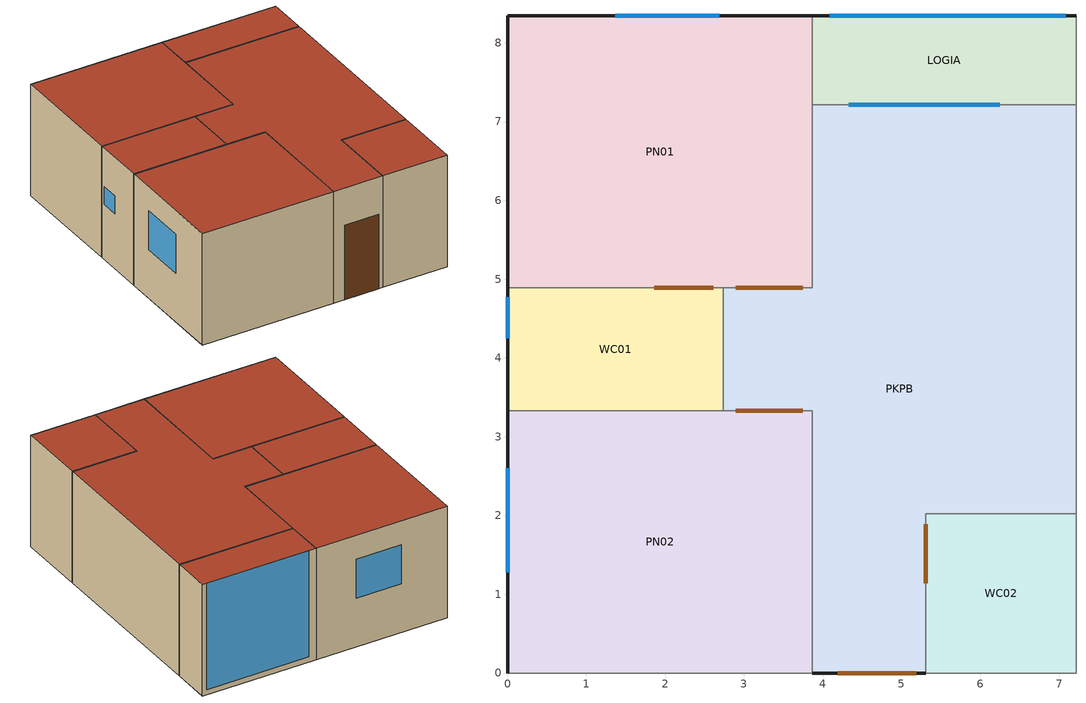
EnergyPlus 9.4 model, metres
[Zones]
LOGIA
 floor ground (Project external floor): 3.87,7.21 7.21,7.21 7.21,8.34 3.87,8.34 z0
 wall outside (IBST_W250_PL15_BR110_BR110_PL15): 7.21,8.34 3.87,8.34 z0:3.3
 wall to PKPB (IBST_W250_PL15_BR110_BR110_PL15): 3.87,7.21 7.21,7.21 z0:3.3
 wall to PN01 (IBST_W250_PL15_BR110_BR110_PL15): 3.87,8.34 3.87,7.21 z0:3.3
 wall adiabatic (IBST_W180_PL15_BR150_PL15): 7.21,7.21 7.21,8.34 z0:3.3
 window inside (C_G_LOGIA_TEMP_010): 4.33,7.21 6.25,7.21 z0.04:2.16
 window (Perfectly Clear - 1002): 7.09,8.34 4.09,8.34 z0.15:3.3
 roof outside (Project internal floor_Reversed): 3.87,8.34 7.21,8.34 7.21,7.21 3.87,7.21 z3.3
PKPB
 floor ground (Project external floor): 3.87,7.21 3.87,4.89 2.74,4.89 2.74,3.33 3.87,3.33 3.87,0 5.31,0 5.31,2.02 7.21,2.02 7.21,7.21 z0
 wall outside (IBST_W180_PL15_BR150_PL15): 3.87,0 5.31,0 z0:3.3
 wall to PN01 (IBST_W140_PL15_BR110_PL15): 3.87,7.21 3.87,4.89 2.74,4.89 z0:3.3
 wall to WC01 (IBST_W140_PL15_BR110_PL15): 2.74,4.89 2.74,3.33 z0:3.3
 wall to PN02 (IBST_W140_PL15_BR110_PL15): 2.74,3.33 3.87,3.33 3.87,0 z0:3.3
 wall to WC02 (IBST_W140_PL15_BR110_PL15): 5.31,0 5.31,2.02 7.21,2.02 z0:3.3
 wall adiabatic (IBST_W180_PL15_BR150_PL15): 7.21,2.02 7.21,7.21 z0:3.3
 door inside (D_BEDROOM_MDF_035): 3.75,4.89 2.9,4.89 / 2.9,3.33 3.75,3.33 z0:2.2
 door inside (D_WC_UPVC_024): 5.31,1.14 5.31,1.89 z0:2.2
 door (D_MAIN_STEEL_0474): 4.19,0 5.19,0 z0:2.2
 roof outside (Project internal floor_Reversed): 7.21,7.21 7.21,2.02 5.31,2.02 5.31,0 3.87,0 3.87,3.33 2.74,3.33 2.74,4.89 3.87,4.89 3.87,7.21 z3.3
PN01
 floor ground (Project external floor): 0,4.89 3.87,4.89 3.87,8.34 0,8.34 z0
 wall outside (IBST_W250_PL15_BR110_BR110_PL15): 3.87,8.34 0,8.34 0,4.89 z0:3.3
 wall to WC01 (IBST_W140_PL15_BR110_PL15): 0,4.89 2.74,4.89 z0:3.3
 window (C_G_WINDOW_TEMP_008): 2.69,8.34 1.36,8.34 z1.44:2.6
 door inside (D_WC_UPVC_024): 1.86,4.89 2.61,4.89 z0:2.2
 roof outside (Project internal floor_Reversed): 0,8.34 3.87,8.34 3.87,4.89 0,4.89 z3.3
PN02
 floor ground (Project external floor): 0,3.33 0,0 3.87,0 3.87,3.33 z0
 wall outside (IBST_W250_PL15_BR110_BR110_PL15): 0,3.33 0,0 z0:3.3
 wall to WC01 (IBST_W140_PL15_BR110_PL15): 2.74,3.33 0,3.33 z0:3.3
 wall adiabatic (IBST_W180_PL15_BR150_PL15): 0,0 3.87,0 z0:3.3
 window (C_G_WINDOW_TEMP_008): 0,2.6 0,1.28 z1.44:2.6
 roof outside (Project internal floor_Reversed): 3.87,3.33 3.87,0 0,0 0,3.33 z3.3
WC01
 floor ground (Project external floor): 0,3.33 2.74,3.33 2.74,4.89 0,4.89 z0
 wall outside (IBST_W250_PL15_BR110_BR110_PL15): 0,4.89 0,3.33 z0:3.3
 window (C_G_WINDOW_TEMP_008): 0,4.77 0,4.25 z1.64:2.16
 roof outside (Project internal floor_Reversed): 0,4.89 2.74,4.89 2.74,3.33 0,3.33 z3.3
WC02
 floor ground (Project external floor): 7.21,2.02 5.31,2.02 5.31,0 7.21,0 z0
 wall adiabatic (IBST_W180_PL15_BR150_PL15): 5.31,0 7.21,0 7.21,2.02 z0:3.3
 roof outside (Project internal floor_Reversed): 7.21,0 5.31,0 5.31,2.02 7.21,2.02 z3.3
[Site:Location]
Untitled (01-01:31-12)  (01-01:31-12): 21.03, 105.8, 7, 6
[Building]
Apartment_A_New_Building: 0, Suburbs, 0.04, 0.4, FullExterior, 25, 6
[Material]
External Rendering_.025: Rough, 0.025, 0.5, 1300, 1000, 0.9, 0.7, 0.7
MW Stone Wool (rolls)_.1025: Rough, 0.102, 0.04, 30, 840, 0.9, 0.6, 0.6
Timber Flooring_.005: Rough, 0.005, 0.14, 650, 1200, 0.9, 0.78, 0.78
Cast Concrete (Dense)_.1: Rough, 0.1, 1.4, 2100, 840, 0.9, 0.6, 0.6
IBST_BRICK_CLAY_110_.11: Rough, 0.11, 0.77, 1700, 840, 0.9, 0.65, 0.65
IBST_CEMENT_MORTAR_15_.015: MediumSmooth, 0.015, 0.93, 1800, 840, 0.9, 0.7, 0.7
IBST_BRICK_CLAY_150_.15: Rough, 0.15, 0.77, 1700, 840, 0.9, 0.65, 0.65
STEEL_SHEET_0012: MediumSmooth, 0.0012, 50, 7850, 500, 0.9, 0.7, 0.7
FIRE_DOOR_CORE_045: MediumSmooth, 0.045, 0.045, 120, 840, 0.9, 0.7, 0.7
MDF_HDF_DOOR_LEAF_035: MediumSmooth, 0.035, 0.135, 800, 1300, 0.9, 0.7, 0.7
UPVC_DOOR_PANEL_024: MediumSmooth, 0.024, 0.17, 1400, 1000, 0.9, 0.7, 0.7
[WindowMaterial:Glazing]
100: SpectralAverage, , .003, .99, .005, .005, .99, .005, .005, .99, .005, .005, 5, 1
[WindowMaterial:SimpleGlazingSystem]
G_LOGIA_TEMP_010: 5.56, 0.75, 0.86
G_WINDOW_TEMP_008: 5.62, 0.78, 0.88
[Construction]
Project external floor: External Rendering_.025, MW Stone Wool (rolls)_.1025, Timber Flooring_.005
Project internal floor_Reversed: Cast Concrete (Dense)_.1
Perfectly Clear - 1002: 100
IBST_W250_PL15_BR110_BR110_PL15: IBST_CEMENT_MORTAR_15_.015, IBST_BRICK_CLAY_110_.11, IBST_BRICK_CLAY_110_.11, IBST_CEMENT_MORTAR_15_.015
IBST_W140_PL15_BR110_PL15: IBST_CEMENT_MORTAR_15_.015, IBST_BRICK_CLAY_110_.11, IBST_CEMENT_MORTAR_15_.015
IBST_W180_PL15_BR150_PL15: IBST_CEMENT_MORTAR_15_.015, IBST_BRICK_CLAY_150_.15, IBST_CEMENT_MORTAR_15_.015
D_MAIN_STEEL_0474: STEEL_SHEET_0012, FIRE_DOOR_CORE_045, STEEL_SHEET_0012
D_BEDROOM_MDF_035: MDF_HDF_DOOR_LEAF_035
D_WC_UPVC_024: UPVC_DOOR_PANEL_024
C_G_LOGIA_TEMP_010: G_LOGIA_TEMP_010
C_G_WINDOW_TEMP_008: G_WINDOW_TEMP_008
[Zone]
LOGIA: 0, 0, 0, 0, 1, 1, 3.3, 12.418, 3.763, TARP, , Yes
PKPB: 0, 0, 0, 0, 1, 1, 3.3, 72.762, 22.049, TARP, , Yes
PN01: 0, 0, 0, 0, 1, 1, 3.3, 44.058, 13.351, TARP, , Yes
PN02: 0, 0, 0, 0, 1, 1, 3.3, 42.527, 12.887, TARP, , Yes
WC01: 0, 0, 0, 0, 1, 1, 3.3, 14.104, 4.274, TARP, , Yes
WC02: 0, 0, 0, 0, 1, 1, 3.3, 12.698, 3.848, TARP, , Yes
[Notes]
Auto-generated IDF from CSV Bundle
Wall geometry source: D:\Design Builder\Xu ly data\DesignBuilder_DXF_to_IDF_Pipeline\5_output\apartment_a_new\intermediate\walls\wall_resolution.json
Resolved wall count: 22
